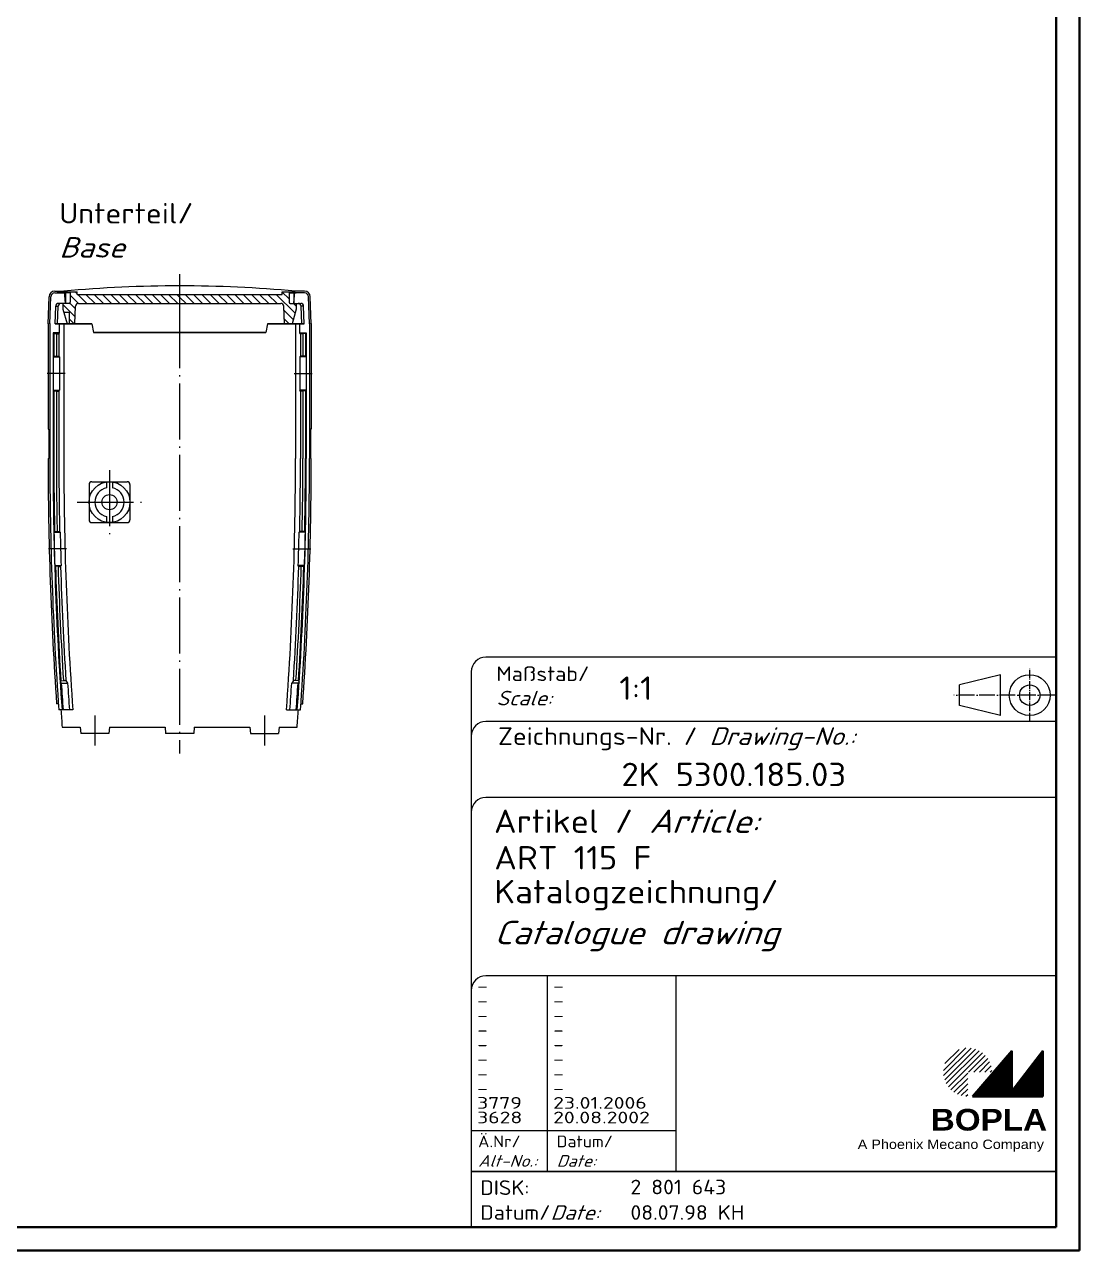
# Model space of a CAD drawing. Extents: x 1 to 593, y 1 to 419.
# Drawn here: x 412.6 to 593, y 1 to 210.7 of the extents above; entities that cross this region are included whole.
import ezdxf

# ---------------------------------------------------------------- set-up
doc = ezdxf.new("R2010")
doc.units = 0
doc.header["$LTSCALE"] = 0.4
doc.header["$MEASUREMENT"] = 0
doc.header["$PDMODE"] = 35
doc.header["$PDSIZE"] = -2
doc.linetypes.add('ACAD_ISO04W100', pattern=[30.5, 24, -3, 0.5, -3])
doc.layers.get('0').update_dxf_attribs({"linetype": 'CONTINUOUS'})
doc.layers.get('DEFPOINTS').update_dxf_attribs({"linetype": 'CONTINUOUS'})
doc.styles.get("Standard").update_dxf_attribs({"font": 'ISOCP.shx', "width": 1.2})

# ---------------------------------------------------------------- blocks, each defined once
blk = doc.blocks.new('*X51')
at = {"color": 0, "linetype": 'Continuous'}
for p, q in [((429.24, 168.97), (428.29, 169.93)), ((429.75, 169.87), (428.35, 171.28)), ((429.54, 171.5), (429.17, 171.87)), ((431.17, 169.87), (429.67, 171.37)), ((432.58, 169.87), (431.08, 171.37)), ((434, 169.87), (432.5, 171.37)), ((435.41, 169.87), (433.91, 171.37)), ((436.83, 169.87), (435.33, 171.37)), ((438.24, 169.87), (436.74, 171.37)), ((439.65, 169.87), (438.15, 171.37)), ((441.07, 169.87), (439.57, 171.37)), ((442.48, 169.87), (440.98, 171.37)), ((443.9, 169.87), (442.4, 171.37)), ((445.31, 169.87), (443.81, 171.37)), ((446.72, 169.87), (445.22, 171.37)), ((447.05, 170.96), (446.64, 171.37)), ((448.14, 169.87), (447.05, 170.96)), ((449.55, 169.87), (448.05, 171.37)), ((450.97, 169.87), (449.47, 171.37)), ((452.38, 169.87), (450.88, 171.37)), ((453.8, 169.87), (452.3, 171.37)), ((455.21, 169.87), (453.71, 171.37)), ((456.62, 169.87), (455.12, 171.37)), ((458.04, 169.87), (456.54, 171.37)), ((459.45, 169.87), (457.95, 171.37)), ((460.87, 169.87), (459.37, 171.37)), ((462.28, 169.87), (460.78, 171.37)), ((463.7, 169.87), (462.2, 171.37)), ((466.8, 168.18), (463.61, 171.37)), ((465.75, 170.65), (464.59, 171.81)), ((429.19, 167.6), (427.1, 169.7)), ((466.49, 167.08), (464.87, 168.7)), ((467, 169.4), (466.52, 169.87)), ((429.01, 166.37), (428.15, 167.23)), ((465.78, 166.37), (464.92, 167.23))]:
    blk.add_line(p, q, dxfattribs=at)
blk = doc.blocks.new('PH_GRPBLK')
at = {"layer": 'DEFPOINTS', "color": 0, "linetype": 'Continuous', "lineweight": 50}
blk.add_point((0, 0), dxfattribs=at)

msp = doc.modelspace()

# ---------------------------------------------------------------- hatches: boundary and pattern name
at = {"linetype": 'Continuous', "lineweight": 25}
h = msp.add_hatch(dxfattribs=at)
h.set_pattern_fill('_U', color=1, scale=0.65, angle=45, style=0, pattern_type=0)
h.set_pattern_definition([(45, (174, -32.08885), (-0.4596194, 0.4596194), [])])
edge = h.paths.add_edge_path(flags=0)
edge.add_line((573.883475, 27.3645381), (573.883475, 31.5145381))
edge.add_line((573.883475, 31.5145381), (578.033475, 31.5145381))
edge.add_arc((573.883475, 31.5145381), 4.15, 0, 270)
h = msp.add_hatch(dxfattribs=at)
h.set_pattern_fill('_U', color=1, scale=0.1, angle=45, style=0, pattern_type=0)
h.set_pattern_definition([(45, (174, -32.08885), (-0.070710678, 0.070710678), [])])
h.paths.add_polyline_path([(581.433475, 35.1645381), (574.733475, 27.3645381), (586.733475, 27.3645381), (586.733475, 35.1645381), (581.433475, 28.2645381)], flags=0)

# ---------------------------------------------------------------- linework, layer by layer
at = {"color": 1, "linetype": 'Continuous', "lineweight": 50}
for p, q in [((593, 419), (593, 1)), ((593, 1), (1, 1))]:
    msp.add_line(p, q, dxfattribs=at)
at = {"color": 3, "linetype": 'Continuous', "lineweight": 50}
for p, q in [((589, 415), (589, 5)), ((589, 5), (20, 5))]:
    msp.add_line(p, q, dxfattribs=at)
at = {"color": 1, "linetype": 'ACAD_ISO04W100'}
for p, q in [((439.1346745, 168.010624), (439.1346745, 157.010624)), ((439.1346745, 161.510624), (439.1346745, 86.010624)), ((419.5745298, 151.010624), (416.4846745, 151.010624)), ((458.6948191, 151.010624), (461.7846745, 151.010624)), ((427.1346745, 134.510624), (427.1346745, 123.510624)), ((421.6346745, 129.010624), (432.6346745, 129.010624)), ((419.7938835, 121.010624), (416.7014009, 121.010624)), ((458.4754654, 121.010624), (461.567948, 121.010624)), ((424.6346745, 92.510624), (424.6346745, 87.410624)), ((453.6346745, 92.510624), (453.6346745, 87.410624))]:
    msp.add_line(p, q, dxfattribs=at)
at = {"color": 7, "linetype": 'Continuous'}
for p, q in [((416.6346745, 159.510624), (416.7965287, 164.1455235)), ((416.9346745, 159.5053875), (417.096346, 164.1350536)), ((417.7959195, 165.110624), (419.4346745, 165.110624)), ((417.7959195, 164.810624), (419.4572316, 164.810624)), ((420.4346745, 164.810624), (418.1628645, 164.810624)), ((419.5925742, 163.010624), (419.4346745, 165.110624)), ((419.4421935, 165.010624), (421.5909301, 165.010624)), ((419.6346745, 164.810624), (419.6346745, 163.010624)), ((420.4346745, 165.010624), (420.4346745, 163.210624)), ((421.6346745, 164.510624), (421.5909301, 165.010624)), ((421.6346745, 164.510624), (456.6346745, 164.510624)), ((456.6346745, 164.510624), (456.6784188, 165.010624)), ((456.6784188, 165.010624), (458.8271554, 165.010624)), ((457.8346745, 165.010624), (457.8346745, 163.210624)), ((457.8346745, 164.810624), (459.0424809, 164.810624)), ((458.6346745, 164.810624), (458.6346745, 163.010624)), ((458.6767747, 163.010624), (458.8346745, 165.110624)), ((460.4734294, 164.810624), (458.8121173, 164.810624)), ((460.4734294, 165.110624), (458.8346745, 165.110624)), ((461.3346745, 159.5053875), (461.1730029, 164.1350536)), ((461.6346745, 159.510624), (461.4728202, 164.1455235)), ((417.8354059, 159.510624), (417.9407776, 162.5280737)), ((418.2652087, 159.510624), (418.3705803, 162.5280737)), ((419.5925742, 163.010624), (418.440473, 163.010624)), ((420.2346745, 163.010624), (419.1846745, 163.010624)), ((419.1846745, 163.010624), (419.1846745, 162.010624)), ((419.1846745, 162.010624), (419.9015379, 159.510624)), ((419.3280471, 161.510624), (420.2346745, 161.510624)), ((420.2346745, 161.510624), (420.2346745, 159.510624)), ((421.2346745, 159.510624), (421.3400461, 162.5280737)), ((421.8397415, 163.010624), (456.4296074, 163.010624)), ((457.0346745, 159.510624), (456.9293028, 162.5280737)), ((458.0346745, 163.010624), (459.0846745, 163.010624)), ((459.0846745, 162.010624), (458.367811, 159.510624)), ((458.6767747, 163.010624), (459.8288759, 163.010624)), ((459.0846745, 163.010624), (459.0846745, 162.010624)), ((460.0041403, 159.510624), (459.8987686, 162.5280737)), ((460.433943, 159.510624), (460.3285713, 162.5280737)), ((416.6346745, 159.5820648), (416.6346745, 141.510624)), ((416.9346745, 159.5681796), (416.9346745, 136.510624)), ((417.8354059, 159.510624), (424.1346745, 159.510624)), ((424.1346745, 159.510624), (417.8354059, 159.510624)), ((418.5850114, 157.9856013), (418.5850114, 159.510624)), ((424.1346745, 159.510624), (424.3991649, 158.010624)), ((424.1346745, 159.510624), (424.3991649, 158.010624)), ((454.1346745, 159.510624), (453.870184, 158.010624)), ((454.1346745, 159.510624), (453.870184, 158.010624)), ((454.1346745, 159.510624), (460.433943, 159.510624)), ((460.4361494, 159.510624), (454.1346745, 159.510624)), ((459.6843375, 157.9856013), (459.6843375, 159.510624)), ((461.3346745, 159.5681796), (461.3346745, 136.510624)), ((461.6346745, 159.5820648), (461.6346745, 141.510624)), ((417.4846745, 157.9856013), (417.4846745, 136.510624)), ((417.6213011, 157.8489747), (417.4846745, 157.9856013)), ((418.5850114, 157.9856013), (417.4846745, 157.9856013)), ((417.6213011, 157.8489747), (417.6213011, 153.9722733)), ((417.6213011, 157.8489747), (418.0596518, 157.810624)), ((418.0596518, 157.810624), (418.4801958, 157.810624)), ((418.0596518, 157.810624), (418.0596518, 154.010624)), ((418.4801958, 157.810624), (418.5850114, 157.9856013)), ((418.4801958, 157.810624), (418.4801958, 154.010624)), ((424.3991649, 158.010624), (453.870184, 158.010624)), ((453.870184, 158.010624), (424.3991649, 158.010624)), ((459.6843375, 157.9856013), (460.7846745, 157.9856013)), ((459.7891531, 157.810624), (459.6843375, 157.9856013)), ((460.2096971, 157.810624), (459.7891531, 157.810624)), ((459.7891531, 157.810624), (459.7891531, 154.010624)), ((460.6480478, 157.8489747), (460.2096971, 157.810624)), ((460.2096971, 157.810624), (460.2096971, 154.010624)), ((460.6480478, 157.8489747), (460.7846745, 157.9856013)), ((460.6480478, 157.8489747), (460.6480478, 153.9722733)), ((460.7846745, 157.9856013), (460.7846745, 136.510624)), ((417.5021722, 153.8531444), (417.6213011, 153.9722733)), ((417.5021722, 153.8531444), (417.5021722, 148.1681036)), ((417.5021722, 153.8531444), (418.5745298, 153.8531444)), ((417.6213011, 153.9722733), (418.0596518, 154.010624)), ((418.0596518, 154.010624), (418.4801958, 154.010624)), ((418.4801958, 154.010624), (418.5745298, 153.8531444)), ((418.5745298, 153.8531444), (418.5745298, 148.1681036)), ((459.7891531, 154.010624), (459.6948191, 153.8531444)), ((459.6948191, 153.8531444), (459.6948191, 148.1681036)), ((460.7671767, 153.8531444), (459.6948191, 153.8531444)), ((460.2096971, 154.010624), (459.7891531, 154.010624)), ((460.6480478, 153.9722733), (460.2096971, 154.010624)), ((460.7671767, 153.8531444), (460.6480478, 153.9722733)), ((460.7671767, 153.8531444), (460.7671767, 148.1681036)), ((417.5021722, 148.1681036), (417.6213011, 148.0489747)), ((417.5021722, 148.1681036), (418.5745298, 148.1681036)), ((417.6213011, 148.0489747), (417.6213011, 136.510624)), ((417.6213011, 148.0489747), (418.0699238, 148.010624)), ((418.0596518, 148.010624), (418.0596518, 136.510624)), ((418.0596518, 148.010624), (418.4801958, 148.010624)), ((418.4801958, 148.010624), (418.5745298, 148.1681036)), ((418.4801958, 148.010624), (418.4801958, 136.510624)), ((460.7671767, 148.1681036), (459.6948191, 148.1681036)), ((459.7891531, 148.010624), (459.6948191, 148.1681036)), ((459.7891531, 148.010624), (459.7891531, 136.510624)), ((460.2096971, 148.010624), (459.7891531, 148.010624)), ((460.6480478, 148.0489747), (460.1994251, 148.010624)), ((460.2096971, 148.010624), (460.2096971, 136.510624)), ((460.7671767, 148.1681036), (460.6480478, 148.0489747)), ((460.6480478, 148.0489747), (460.6480478, 136.510624)), ((416.6346745, 141.510624), (416.7846745, 141.510624)), ((416.7846745, 141.510624), (416.7846745, 136.510624)), ((461.4846745, 141.510624), (461.4846745, 136.510624)), ((461.6346745, 141.510624), (461.4846745, 141.510624)), ((416.6346745, 136.510624), (416.7846745, 136.510624)), ((461.6346745, 136.510624), (461.4846745, 136.510624)), ((424.1346745, 132.510624), (430.1346745, 132.510624)), ((426.6346745, 132.4747256), (426.6346745, 131.4601137)), ((427.6346745, 132.4747256), (427.6346745, 131.4601137)), ((423.6346745, 132.010624), (423.6346745, 126.010624)), ((430.6346745, 132.010624), (430.6346745, 126.010624)), ((426.6346745, 126.5611343), (426.6346745, 125.5465224)), ((427.6346745, 126.5611343), (427.6346745, 125.5465224)), ((417.6347833, 123.8531444), (417.7514532, 123.9722697)), ((417.6347833, 123.8531444), (418.7073768, 123.8531444)), ((417.7514532, 123.9722697), (418.1996672, 124.010624)), ((418.1996672, 124.010624), (418.6097371, 124.010624)), ((418.6097371, 124.010624), (418.7073768, 123.8531444)), ((424.1346745, 125.510624), (430.1346745, 125.510624)), ((459.6596118, 124.010624), (459.5619721, 123.8531444)), ((460.6345656, 123.8531444), (459.5619721, 123.8531444)), ((460.0696817, 124.010624), (459.6596118, 124.010624)), ((460.5178957, 123.9722697), (460.0696817, 124.010624)), ((460.6345656, 123.8531444), (460.5178957, 123.9722697)), ((417.7806919, 118.1681036), (417.9035067, 118.0489787)), ((417.7806919, 118.1681036), (418.853545, 118.1681036)), ((418.3432374, 118.010624), (417.9035067, 118.0489787)), ((418.3432374, 118.010624), (418.7639793, 118.010624)), ((418.7639793, 118.010624), (418.853545, 118.1681036)), ((460.488657, 118.1681036), (459.4158039, 118.1681036)), ((459.5053696, 118.010624), (459.4158039, 118.1681036)), ((459.9261115, 118.010624), (459.5053696, 118.010624)), ((459.9261115, 118.010624), (460.3658422, 118.0489787)), ((460.488657, 118.1681036), (460.3658422, 118.0489787)), ((418.8208483, 98.4626779), (418.6947506, 98.2919023)), ((418.6947506, 98.2919023), (418.8839872, 98.0731807)), ((418.8208483, 98.4626779), (419.262763, 98.510624)), ((418.8839872, 98.0731807), (419.9687731, 98.0731807)), ((419.2570454, 98.510624), (419.6692753, 98.510624)), ((419.6692753, 98.510624), (419.9687731, 98.0731807)), ((458.6000736, 98.510624), (458.3005758, 98.0731807)), ((459.3853617, 98.0731807), (458.3005758, 98.0731807)), ((459.0123035, 98.510624), (458.6000736, 98.510624)), ((459.4485006, 98.4626779), (459.0065859, 98.510624)), ((459.5745983, 98.2919023), (459.3853617, 98.0731807)), ((459.4485006, 98.4626779), (459.5745983, 98.2919023)), ((418.3950123, 94.510624), (418.0942864, 94.510624)), ((459.8743366, 94.510624), (460.1750625, 94.510624)), ((420.8660868, 93.510624), (418.4654693, 93.510624)), ((457.4032622, 93.510624), (459.8038796, 93.510624)), ((419.0428691, 90.510624), (422.1346745, 90.510624)), ((422.1346745, 90.510624), (422.230912, 89.410624)), ((427.1346745, 90.510624), (427.0384369, 89.410624)), ((427.1346745, 90.510624), (436.6346745, 90.510624)), ((436.6346745, 90.510624), (436.730912, 89.410624)), ((441.6346745, 90.510624), (441.5384369, 89.410624)), ((441.6346745, 90.510624), (451.1346745, 90.510624)), ((451.1346745, 90.510624), (451.230912, 89.410624)), ((456.1346745, 90.510624), (456.0384369, 89.410624)), ((456.1346745, 90.510624), (459.2264799, 90.510624)), ((427.0384369, 89.410624), (422.230912, 89.410624)), ((441.5384369, 89.410624), (436.730912, 89.410624)), ((451.230912, 89.410624), (456.0384369, 89.410624))]:
    msp.add_line(p, q, dxfattribs=at)
at = {"color": 1, "linetype": 'Continuous'}
for p, q in [((417.9407776, 162.5280737), (418.3705803, 162.5280737)), ((460.3285713, 162.5280737), (459.8987686, 162.5280737)), ((419.3291905, 159.510624), (419.3291905, 136.510624)), ((458.9401584, 159.510624), (458.9401584, 136.510624)), ((502, 48), (502, 14.5)), ((489, 21.5), (524, 21.5))]:
    msp.add_line(p, q, dxfattribs=at)
at = {"color": 5, "linetype": 'Continuous'}
for p, q in [((589, 102.5), (491.5, 102.5)), ((489, 100), (489, 5)), ((579.5, 99.5), (572.5, 97.75)), ((579.5, 92.5), (579.5, 99.5)), ((572.5, 94.25), (572.5, 97.75)), ((579.5, 92.5), (572.5, 94.25)), ((589, 91.5), (491.5, 91.5)), ((589, 78.5), (491.5, 78.5)), ((589, 48), (491.5, 48)), ((524, 48), (524, 14.5))]:
    msp.add_line(p, q, dxfattribs=at)
at = {"color": 1, "linetype": 'ACAD_ISO04W100', "ltscale": 0.145161}
msp.add_line((584.5, 91.5), (584.5, 100.5), dxfattribs=at)
at = {"color": 1, "linetype": 'ACAD_ISO04W100', "ltscale": 0.282258}
msp.add_line((589, 96), (571.5, 96), dxfattribs=at)
at = {"color": 7, "linetype": 'Continuous', "lineweight": 50}
for p, q in [((581.433475, 35.1645381), (574.733475, 27.3645381)), ((581.433475, 28.2645381), (581.433475, 35.1645381)), ((586.733475, 35.1645381), (581.433475, 28.2645381)), ((586.733475, 27.3645381), (586.733475, 35.1645381)), ((574.733475, 27.3645381), (586.733475, 27.3645381))]:
    msp.add_line(p, q, dxfattribs=at)
at = {"color": 5, "linetype": 'Continuous', "lineweight": 35}
msp.add_line((489, 14.5), (589, 14.5), dxfattribs=at)
at = {"color": 7, "linetype": 'Continuous'}
for radius in [3.5, 1.3]:
    msp.add_circle((427.1346745, 129.010624), radius, dxfattribs=at)
at = {"color": 5, "linetype": 'Continuous'}
for radius in [3.5, 1.75]:
    msp.add_circle((584.5, 96), radius, dxfattribs=at)
at = {"color": 7, "linetype": 'Continuous'}
for centre, radius, start, end in [((439.1346745, -52.3955306), 218.4061546, 84.796737971, 95.203262029), ((417.7959195, 164.110624), 1, 90, 178), ((417.7959195, 164.110624), 0.7, 90, 178), ((460.4734294, 164.110624), 1, 2, 90), ((460.4734294, 164.110624), 0.7, 2, 90), ((418.440473, 162.510624), 0.5, 90, 178), ((418.8702757, 162.510624), 0.5, 90, 178), ((420.2346745, 163.210624), 0.2, 270, 0), ((421.8397415, 162.510624), 0.5, 90, 178), ((456.4296074, 162.510624), 0.5, 2, 90), ((458.0346745, 163.210624), 0.2, 180, 270), ((459.3990732, 162.510624), 0.5, 2, 90), ((459.8288759, 162.510624), 0.5, 2, 90), ((1021.6346745, 136.510624), 605, 180, 183.9807600654), ((1021.6346745, 136.510624), 604.7, 180, 184.0777238135), ((1021.6346745, 136.510624), 604.15, 180, 184.0814423397), ((1021.6346745, 136.510624), 604.0133734, 180, 181.1894544417), ((1021.6346745, 136.510624), 603.5750227, 180, 181.1866767564), ((1021.6346745, 136.510624), 603.1544786, 180, 181.1875042745), ((-143.3653255, 136.510624), 604.15, 355.9185576603, 0), ((-143.3653255, 136.510624), 603.1544786, 358.8124957255, 0), ((-143.3653255, 136.510624), 604.7, 355.9222761865, 0), ((-143.3653255, 136.510624), 603.5750227, 358.8133232436, 0), ((-143.3653255, 136.510624), 605, 356.0192399346, 0), ((-143.3653255, 136.510624), 604.0133734, 358.8105455583, 0), ((424.1346745, 132.010624), 0.5, 90, 180), ((430.1346745, 132.010624), 0.5, 0, 90), ((427.1346745, 129.010624), 2.5, 101.536959033, 258.463040967), ((427.1346745, 129.010624), 2.5, 281.536959033, 78.463040967), ((424.1346745, 126.010624), 0.5, 180, 270), ((430.1346745, 126.010624), 0.5, 270, 0), ((1021.6346745, 136.510624), 604.1325023, 181.2005201268, 181.739867554), ((1021.6346745, 136.510624), 603.0601446, 181.2026551972, 181.742962329), ((-143.3653255, 136.510624), 603.0601446, 358.257037671, 358.7973448028), ((-143.3653255, 136.510624), 604.1325023, 358.260132446, 358.7994798732), ((1021.6346745, 136.510624), 604.0133734, 181.7515160595, 183.6115607624), ((1021.6346745, 136.510624), 603.5750227, 181.7564311299, 183.6096267157), ((1021.6346745, 136.510624), 603.1544786, 181.7576561699, 183.6121468339), ((-143.3653255, 136.510624), 603.1544786, 356.3878531661, 358.2423438301), ((-143.3653255, 136.510624), 603.5750227, 356.3903732843, 358.2435688701), ((-143.3653255, 136.510624), 604.0133734, 356.3884392376, 358.2484839405), ((1021.6346745, 136.510624), 603.9750227, 183.6488141399, 184.0826267774), ((1021.6346745, 136.510624), 602.8924397, 183.6553750235, 184.0898014705), ((-143.3653255, 136.510624), 602.8924397, 355.9101985295, 356.3446249765), ((-143.3653255, 136.510624), 603.9750227, 355.9173732226, 356.3511858601), ((1021.6346745, 136.510624), 604.3450041, 184.0801231492, 184.3653168684), ((-143.3653255, 136.510624), 604.3450041, 355.6346831316, 355.9198768508)]:
    msp.add_arc(centre, radius, start, end, dxfattribs=at)
at = {"color": 1, "linetype": 'Continuous'}
for centre, start, end in [((1021.6346745, 136.510624), 180, 184.0939627379), ((-143.3653255, 136.510624), 355.9060372621, 0)]:
    msp.add_arc(centre, 602.3054839, start, end, dxfattribs=at)
at = {"color": 5, "linetype": 'Continuous'}
for centre in [(491.5, 100), (491.5, 89), (491.5, 76), (491.5, 45.5)]:
    msp.add_arc(centre, 2.5, 90, 180, dxfattribs=at)

# ---------------------------------------------------------------- block references
at = {"color": 1, "linetype": 'Continuous'}
msp.add_blockref('*X51', (-7.9161272, -6.8616325), dxfattribs=at)
at = {"color": 1, "linetype": 'Continuous', "lineweight": 25}
msp.add_blockref('PH_GRPBLK', (574.733475, 27.3645381), dxfattribs=at)
at = {"color": 7, "linetype": 'Continuous', "lineweight": 50}
msp.add_blockref('PH_GRPBLK', (574.733475, 27.3645381), dxfattribs=at)
at = {"color": 5, "linetype": 'Continuous', "lineweight": 35}
msp.add_blockref('PH_GRPBLK', (489, 14.5), dxfattribs=at)

# ---------------------------------------------------------------- texts
at = {"color": 1, "linetype": 'Continuous', "width": 1.5}
for s, p in [('-', (489.9999997, 45.2499998)), ('-', (502.9999997, 45.2499998)), ('-', (489.9999997, 42.7499998)), ('-', (502.9999997, 42.7499998)), ('-', (489.9999997, 40.2499998)), ('-', (502.9999997, 40.2499998)), ('-', (489.9999997, 37.7499998)), ('-', (502.9999997, 37.7499998)), ('-', (489.9999997, 35.2499998)), ('-', (502.9999997, 35.2499998)), ('-', (489.9999997, 32.7499998)), ('-', (502.9999997, 32.7499998)), ('-', (489.9999997, 30.2499998)), ('-', (502.9999997, 30.2499998)), ('-', (489.9999997, 27.7499998)), ('-', (502.9999997, 27.7499998)), ('3779', (489.9999997, 25.2499998)), ('23.01.2006', (502.9999997, 25.2499998)), ('3628', (489.9999997, 22.7499998)), ('20.08.2002', (502.9999997, 22.7499998))]:
    msp.add_text(s, height=2, dxfattribs=at).set_placement(p)
at = {"color": 5, "linetype": 'Continuous', "insert": (418.5353215, 170.8515774), "char_height": 3.5, "attachment_point": 7}
msp.add_mtext('Unterteil/\\P{\\Q20;Base }', dxfattribs=at)
at = {"color": 5, "linetype": 'Continuous', "lineweight": 35, "attachment_point": 7}
for s, insert, char_height in [('{\\C1;Maßstab/\\P\\Q20;Scale:}', (493.2942763, 94.2466908), 2.5), ('{\\C7;1:1}', (514.3074631, 95.198758), 4), ('Zeichnungs-Nr. / {\\Q20;Drawing-No.:}', (493.5702131, 86.5784618), 3), ('{\\C7;2K 5300.185.03}', (514.6810942, 80.4363047), 4), ('{\\C7;Artikel / \\Q20;Article:}', (492.8800602, 72.4289617), 4), ('{\\C7;ART 115 F}', (492.9304982, 66.1809004), 4), ('{\\C7;Katalogzeichnung/}', (492.9304982, 59.1809004), 4), ('{\\Q20;\\C7;Catalogue drawing}', (492.9304982, 52.1809004), 4), ('{\\C1;Ä.Nr/\\P\\Q20;Alt-No.:}', (490.1677583, 15.3230391), 2), ('{\\C1;Datum/\\P\\Q20;Date:}', (503.591834, 15.3230428), 2), ('DISK:', (490.5289913, 10.4947553), 2.5), ('2 801 643', (516.2178658, 10.6059217), 2.5), ('Datum/{\\Q20;Date:}', (490.5289913, 6.2488875), 2.5), ('08.07.98 KH', (516.2178658, 6.2488875), 2.5)]:
    msp.add_mtext(s, dxfattribs=dict(at, insert=insert, char_height=char_height))
at = {"color": 7, "linetype": 'Continuous', "lineweight": 50, "insert": (567.5658807, 21.4651793), "char_height": 3.7, "attachment_point": 7, "line_spacing_factor": 1.135135}
msp.add_mtext('{\\fArial|b1|i0|c0|p34;\\W1.1;BOPLA}', dxfattribs=at)
at = {"color": 7, "linetype": 'Continuous', "lineweight": 50, "insert": (555.0842367, 17.8834606), "char_height": 1.6, "attachment_point": 7}
msp.add_mtext('{\\fArial|b0|i0|c0|p34;\\W1.1;\\C1;A Phoenix Mecano Company}', dxfattribs=at)

doc.saveas('drawing.dxf')
